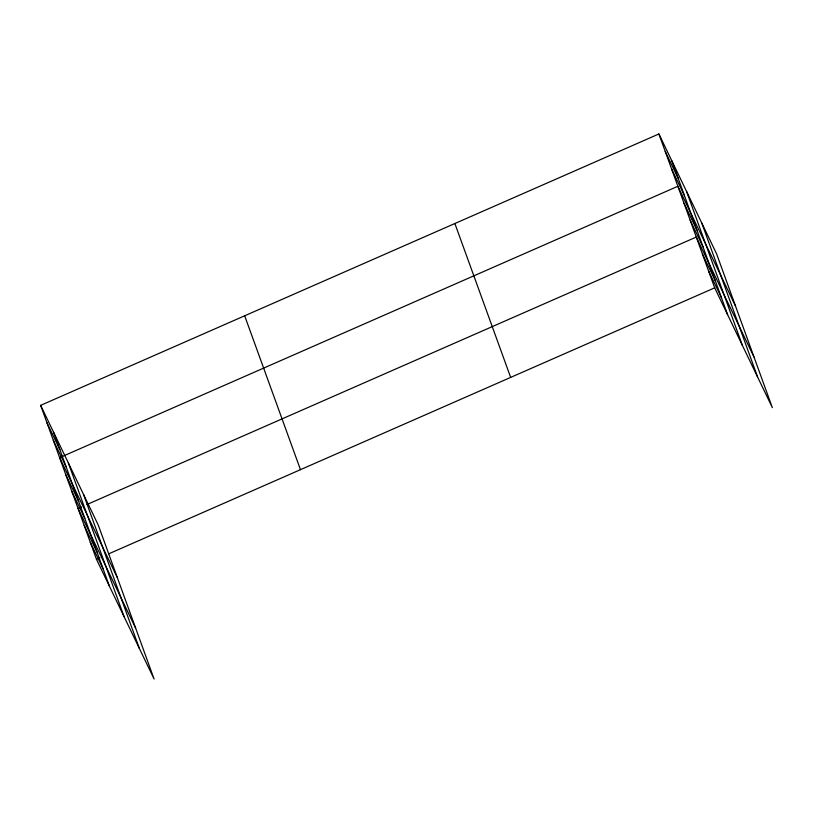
<?xml version="1.0" encoding="UTF-8"?>
<svg xmlns="http://www.w3.org/2000/svg" width="813" height="813" viewBox="0 0 813 813"><rect width="100%" height="100%" fill="white"/><g stroke="black" fill="none" stroke-linecap="round" stroke-linejoin="round"><path stroke-width="1.22" d="M40.65 405.352L98.312 525.157L154.094 679.038L96.442 559.232L40.65 405.352L658.906 133.962L716.558 253.768L772.35 407.648L714.688 287.843L658.906 133.962M81.391 506.977L78.028 508.45L135.69 628.256M87.001 504.517L696.284 237.061L753.936 356.866M96.442 559.232L99.806 557.759M108.769 553.816L714.688 287.843M665.227 151.401L678.133 178.22M671.548 168.84L684.455 195.659M735.531 306.084L677.869 186.279L59.623 457.668L117.275 577.484M684.007 203.209L696.914 230.028M690.146 220.13L703.052 246.949M702.422 253.991L715.328 280.8M708.55 270.912L721.456 297.731M46.971 422.79L59.877 449.609M53.292 440.229L66.199 467.048M65.751 474.599L78.658 501.418M71.89 491.53L84.796 518.348M84.166 525.381L97.072 552.2M90.304 542.301L103.21 569.12M701.792 223.077L757.584 376.958M686.579 191.462L742.371 345.342M671.812 160.781L727.594 314.661M454.874 223.524L510.666 377.405M244.672 315.79L300.464 469.67M83.536 494.477L139.328 648.357M68.322 462.861L124.115 616.742M53.556 432.17L109.349 586.051"/></g></svg>
